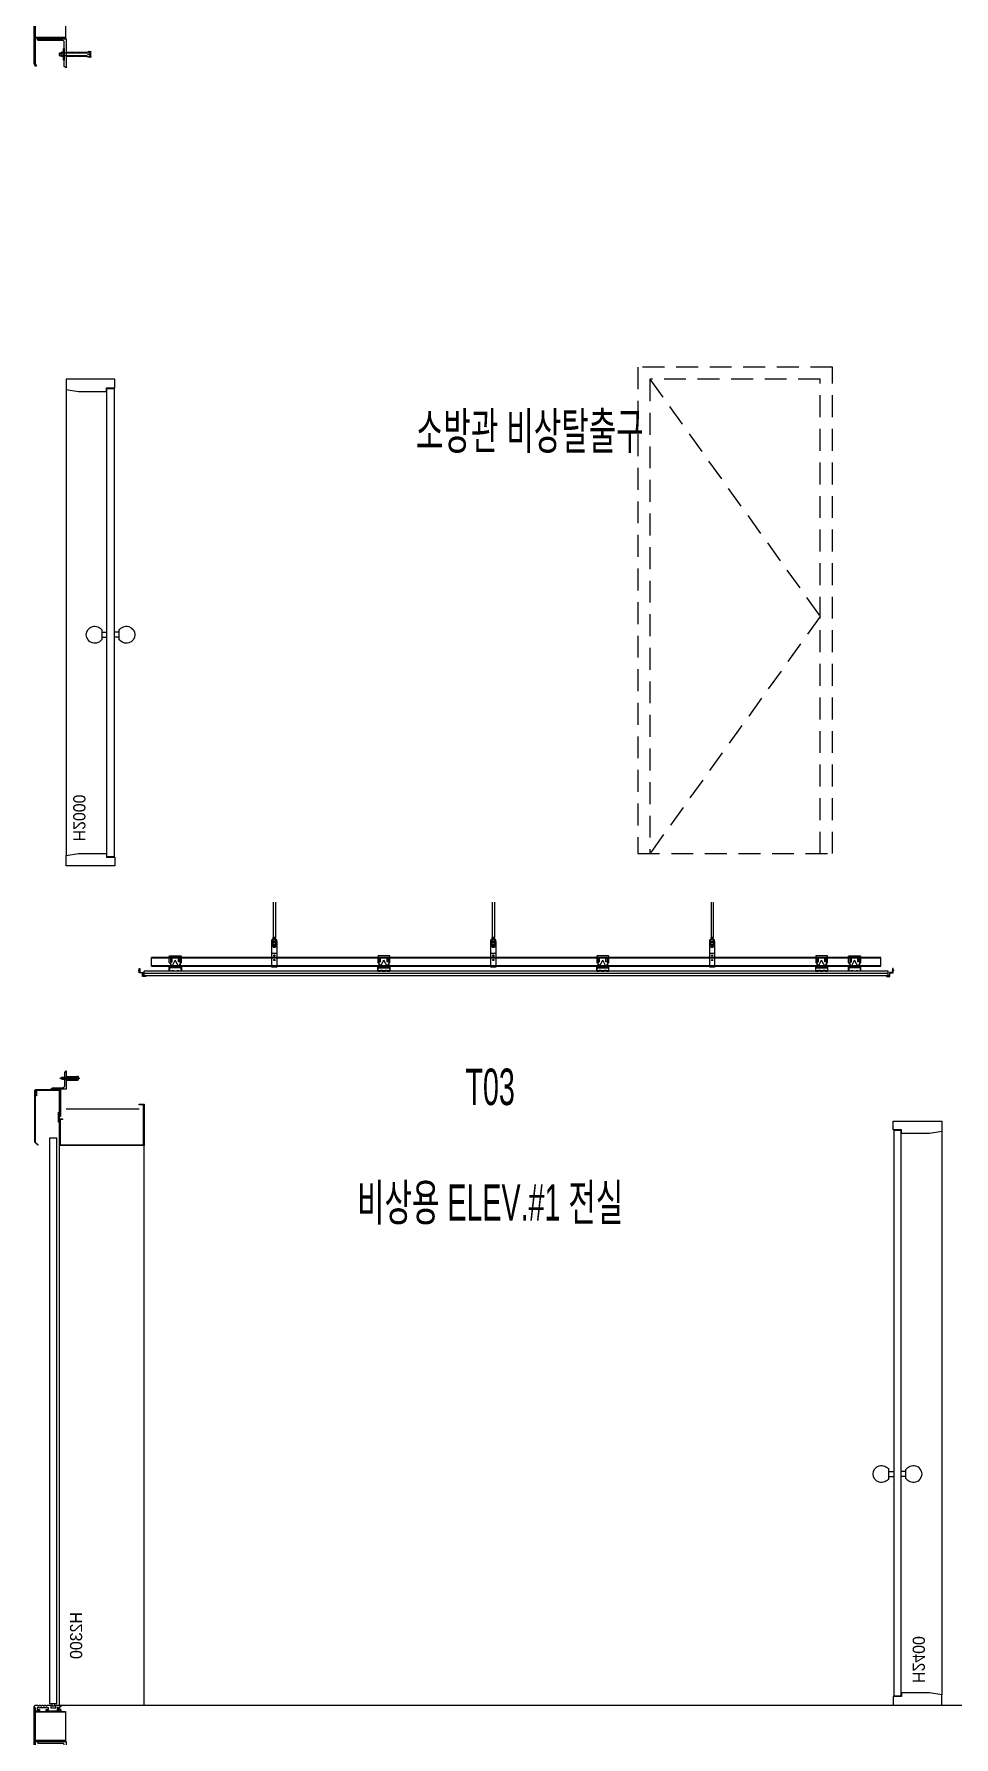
# Model space of a CAD drawing. Header units: millimetres. Extents: x -1320 to 172218, y -4077 to 50350.
# Drawn here: x 121568 to 125350, y 25119 to 32119 of the extents above; entities that cross this region are included whole.
import ezdxf
from ezdxf.enums import TextEntityAlignment as Align

# ---------------------------------------------------------------- set-up
doc = ezdxf.new("R2010")
doc.units = ezdxf.units.MM
doc.header["$LTSCALE"] = 60
doc.linetypes.add('HID', pattern=[2.3, 1.5, -0.8])
for name, color, linetype in [('!A-BOLCK', 7, 'Continuous'), ('A-ELE-8', 8, 'Continuous'), ('A-ETC-9', 9, 'Continuous'), ('A-FIN', 6, 'Continuous'), ('A-WID', 4, 'Continuous'), ('DOR', 4, 'Continuous'), ('ELE8_3', 8, 'Continuous'), ('FIN', 6, 'Continuous'), ('HAT', 8, 'Continuous'), ('STL4', 4, 'Continuous'), ('실링', 23, 'Continuous')]:
    doc.layers.add(name, color=color, linetype=linetype)
doc.layers.add('NOPLOT', color=191, linetype='Continuous', plot=False)
doc.layers.add('NOPLOT-TEXT', color=11, linetype='Continuous', plot=False)
doc.styles.add('Gtx', font='')
doc.styles.get('Gtx').set_extended_font_data('Dotum')

# ---------------------------------------------------------------- blocks, each defined once
blk = doc.blocks.new('A$C5c2f2086')
at = {"layer": 'DOR'}
for p, q in [((258.5, 275.7), (258.5, 2599.7)), ((258.5, 2599.7), (288.5, 2599.7)), ((288.5, 2599.7), (288.5, 275.7)), ((288.4, 275.7), (258.4, 275.7)), ((268.3, 275.7), (268.3, 265.8)), ((268.3, 265.8), (278.3, 265.8)), ((278.3, 265.8), (278.3, 275.7))]:
    blk.add_line(p, q, dxfattribs=at)
at = {"layer": 'DOR', "elevation": 0}
for points in [[(-100, 2739.7), (-100, 2569.7), (-97, 2572.7), (-97, 2572.7), (-97, 2572.7), (-97, 2736.7), (-80, 2736.7), (-80, 2739.7)], [(-97, 2572.7), (-100, 2569.7), (248.4, 2569.7), (248.4, 2679.8), (235.5, 2679.8), (235.5, 2676.8), (245.4, 2676.8), (245.4, 2572.7), (-97, 2572.7)]]:
    blk.add_lwpolyline(points, close=True, dxfattribs=at)
at = {"layer": 'ELE8_3'}
for p, q in [((246, 2846.8), (163.9, 2846.8)), ((169.2, 2853.2), (174.2, 2853.2)), ((169.2, 2840.2), (169.2, 2853.2)), ((174.2, 2840.2), (169.2, 2840.2)), ((174.2, 2854.2), (174.2, 2853.2)), ((219.3, 2854.2), (174.2, 2854.2)), ((181.5, 2851.2), (174.2, 2853.2)), ((181.5, 2842.2), (174.2, 2840.2)), ((174.2, 2839.2), (174.2, 2840.2)), ((219.3, 2839.2), (174.2, 2839.2)), ((176.5, 2842.2), (176.5, 2851.2)), ((236.4, 2851.2), (176.5, 2851.2)), ((236.4, 2842.2), (176.5, 2842.2)), ((219.3, 2841.2), (178.9, 2841.2)), ((219.3, 2852.2), (180.1, 2852.2)), ((225.9, 2860.6), (227.1, 2860.6)), ((227.1, 2832.6), (225.9, 2832.6)), ((227.1, 2860.6), (227.1, 2832.6)), ((239.4, 2851.2), (236.4, 2851.2)), ((236.4, 2842.2), (239.4, 2842.2)), ((239.4, 2842.2), (239.4, 2851.2)), ((-100, 269.7), (-100, 2569.7)), ((248.4, 269.7), (248.4, 2569.7)), ((223, 243.1), (223, 121.6)), ((348, 243.1), (223, 243.1)), ((223, 240.1), (348, 240.1)), ((223, 124.6), (348, 124.6)), ((223, 121.6), (348, 121.6)), ((231.1, 79.7), (228.1, 79.7)), ((228.1, 79.7), (228.1, 31.7)), ((231.1, 31.7), (231.1, 79.7)), ((118.6, 45.4), (118.6, 66)), ((135, 61.7), (121.7, 67.5)), ((135, 49.7), (121.7, 43.9)), ((122.1, 59.9), (123.8, 67.5)), ((123.8, 43.9), (122.1, 51.5)), ((132.2, 55.7), (122.9, 58.7)), ((132.2, 55.7), (122.9, 52.7)), ((129.1, 66.8), (125.3, 68.3)), ((129.1, 44.6), (125.3, 43.1)), ((129.1, 66.8), (128.6, 65.6)), ((130.9, 64.7), (128.6, 65.6)), ((130.9, 46.7), (128.6, 45.8)), ((129.1, 44.6), (128.6, 45.8)), ((131.3, 65.9), (130.9, 64.7)), ((131.3, 45.5), (130.9, 46.7)), ((135, 64.4), (131.3, 65.9)), ((135, 47), (131.3, 45.5)), ((179.9, 64.4), (135, 64.4)), ((240.9, 61.7), (135, 61.7)), ((135, 49.7), (240.9, 49.7)), ((135, 47), (179.9, 47)), ((179.9, 64.4), (179.9, 62.8)), ((182.1, 62.8), (179.9, 62.8)), ((179.9, 47), (179.9, 48.6)), ((182.1, 48.6), (179.9, 48.6)), ((219.1, 64.4), (182.1, 64.4)), ((182.1, 64.4), (182.1, 62.8)), ((182.1, 47), (182.1, 48.6)), ((182.1, 47), (219.1, 47)), ((231.1, 31.7), (228.1, 31.7)), ((232.1, 65), (238.3, 65)), ((232.1, 46.4), (238.3, 46.4)), ((232.2, 60.8), (238.3, 60.8)), ((232.2, 50.6), (238.3, 50.6)), ((239.3, 48.5), (239.3, 62.9)), ((246.7, 61.7), (239.3, 61.7)), ((247.8, 60.6), (239.3, 60.6)), ((247.8, 50.8), (239.3, 50.8)), ((246.7, 49.7), (239.3, 49.7)), ((247.8, 60.6), (246.7, 61.7)), ((246.7, 49.7), (246.7, 61.7)), ((247.8, 50.8), (246.7, 49.7)), ((247.8, 50.8), (247.8, 60.6))]:
    blk.add_line(p, q, dxfattribs=at)
for centre, radius, start, end in [((120.8, 65.5), 2.18, 66.57131, 180), ((120.8, 45.9), 2.18, 180, 293.42869), ((123.2, 59.7), 1.09, 167.47119, 252.34988), ((123.2, 51.7), 1.09, 107.65012, 192.52881), ((124.9, 67.3), 1.09, 68.19859, 167.47119), ((124.9, 44.1), 1.09, 192.52881, 291.80141), ((235.2, 62.2), 4.14, 137.66487, 170.35429), ((235.2, 63.6), 4.14, 189.64571, 222.55192), ((244.3, 55.7), 13.1, 157.15186, 202.84814), ((235.2, 47.8), 4.14, 137.44808, 170.35429), ((235.2, 49.2), 4.14, 189.64571, 222.33513), ((235.2, 62.2), 4.14, 9.64571, 42.33513), ((235.2, 63.6), 4.14, 317.44808, 350.35429), ((226.2, 55.7), 13.1, 337.15186, 22.84814), ((235.2, 47.8), 4.14, 9.64571, 42.55192), ((235.2, 49.2), 4.14, 317.66487, 350.35429)]:
    blk.add_arc(centre, radius, start, end, dxfattribs=at)
at = {"layer": 'NOPLOT'}
blk.add_line((-79.9, 2719.7), (220.1, 2719.7), dxfattribs=at)
at = {"layer": 'STL4', "elevation": 0}
for points in [[(231.6, 2808.4), (231, 2808.7), (230.5, 2809), (230, 2809.3), (229.5, 2809.7), (228.8, 2810.3), (228.2, 2811), (227.8, 2811.5), (227.5, 2812), (227.2, 2812.5), (226.9, 2813.1), (226.5, 2813.8), (226.3, 2814.8), (226, 2815.7), (226, 2816.6), (225.9, 2817.2), (225.9, 2870.7), (220.1, 2876.6), (220.1, 2801.6), (283, 2801.6), (277.1, 2807.4), (235.7, 2807.4), (235.1, 2807.5), (234.2, 2807.5), (233.3, 2807.8), (232.4, 2808)], [(248.1, 2796.6), (342.4, 2796.6), (342.4, 2774.2), (346.4, 2774.2), (346.4, 2800.6), (244.1, 2800.6), (244.1, 2689.7), (248.1, 2689.7)], [(349.2, 2797.2), (347.4, 2797.2), (347.4, 2584), (336, 2572.6), (337.3, 2571.3), (349.2, 2583.2)], [(251.2, 2707.3), (249.3, 2707.3), (249.3, 2666), (251.2, 2666)], [(302.9, 251.6), (293, 251.6), (293, 258.6), (339.4, 258.6), (339.4, 251.6), (329.5, 251.6), (329.5, 244.7), (347.4, 244.7), (347.4, 259.9), (352.4, 259.9), (352.4, 264.8), (347.5, 269.7), (336.3, 269.7), (336.3, 266.8), (331.3, 266.8), (331.3, 269.7), (325.4, 269.7), (325.4, 266.8), (320.4, 266.8), (320.4, 269.7), (314.5, 269.7), (314.5, 266.8), (309.5, 266.8), (309.5, 269.7), (303.6, 269.7), (303.6, 266.8), (298.6, 266.8), (298.6, 269.7), (283.4, 269.7), (283.4, 258.6), (263.4, 258.6), (263.4, 269.7), (242.4, 269.7), (242.4, 262.7), (247.3, 262.7), (247.3, 251.7), (242.4, 251.7), (242.4, 244.7), (252.3, 244.7), (252.3, 259.7), (257.3, 259.7), (257.3, 244.7), (302.9, 244.7)], [(352.3, 258.9), (348.4, 258.9), (348.4, 239.7), (348.4, 17.5), (342.7, 7.7), (345.9, 5.5), (352.3, 16.4)]]:
    blk.add_lwpolyline(points, close=True, dxfattribs=at)
blk.add_lwpolyline([(340.1, 119.7), (220.1, 119.7), (220.1, 0), (228.1, 6), (228.1, 105.7, -0.416885), (234.2, 111.7), (334.1, 111.7)], format="xyb", close=True, dxfattribs=at)
at = {"layer": 'NOPLOT', "color": 1, "style": 'Gtx'}
blk.add_text('H2300', height=50, rotation=270, dxfattribs=at).set_placement((154.6, 651.9))
blk = doc.blocks.new('A$C1A2D4F7E--')
at = {"layer": 'A-ELE-8', "ltscale": 20}
blk.add_line((0, 2358, 0), (0, 42), dxfattribs=at)
at = {"layer": 'A-WID'}
for p, q in [((147.5, 932), (147.5, 968)), ((147.5, 960), (167.5, 960)), ((147.5, 940), (167.5, 940)), ((217.5, 960), (197.5, 960)), ((217.5, 940), (197.5, 940)), ((217.5, 932), (217.5, 968))]:
    blk.add_line(p, q, dxfattribs=at)
for points in [[(200, 2400), (0, 2400), (0, 2358), (0, 2358), (50, 2350), (65, 2350), (65, 2350), (165, 2350), (165, 2365), (200, 2365), (200, 2373), (200, 2373), (200, 2400)], [(197.5, 2362), (197.5, 37.5), (167.5, 37.5), (167.5, 2362)], [(200, 0), (0, 0), (0, 42), (0, 42), (50, 50), (65, 50), (65, 50), (165, 50), (165, 35), (200, 35), (200, 27), (200, 27), (200, 0)]]:
    blk.add_lwpolyline(points, close=True, dxfattribs=at)
for centre, start, end in [((117.5, 950), 31.00272, 328.99728), ((247.5, 950), 211.00272, 148.99728)]:
    blk.add_arc(centre, 35, start, end, dxfattribs=at)
at = {"layer": 'NOPLOT', "color": 1, "style": 'Gtx'}
blk.add_text('H2400', height=50, rotation=90, dxfattribs=at).set_placement((119.7, 90.7))
blk = doc.blocks.new('A$Ce6bcf35f')
at = {"layer": 'A-ELE-8', "ltscale": 20}
blk.add_line((282.5, 1958), (282.5, 42), dxfattribs=at)
at = {"layer": 'A-WID'}
for p, q in [((65, 932), (65, 968)), ((65, 960), (85, 960)), ((65, 940), (85, 940)), ((135, 960), (115, 960)), ((135, 940), (115, 940)), ((135, 932), (135, 968))]:
    blk.add_line(p, q, dxfattribs=at)
for points in [[(82.5, 2000), (282.5, 2000), (282.5, 1958), (282.5, 1958), (232.5, 1950), (217.5, 1950), (217.5, 1950), (117.5, 1950), (117.5, 1965), (82.5, 1965), (82.5, 1973), (82.5, 1973), (82.5, 2000)], [(85, 1962), (85, 37.5), (115, 37.5), (115, 1962)], [(82.5, 0), (282.5, 0), (282.5, 42), (282.5, 42), (232.5, 50), (217.5, 50), (217.5, 50), (117.5, 50), (117.5, 35), (82.5, 35), (82.5, 27), (82.5, 27), (82.5, 0)]]:
    blk.add_lwpolyline(points, close=True, dxfattribs=at)
for centre, start, end in [((35, 950), 31.00272, 328.99728), ((165, 950), 211.00272, 148.99728)]:
    blk.add_arc(centre, 35, start, end, dxfattribs=at)
at = {"layer": 'NOPLOT', "color": 1, "style": 'Gtx'}
blk.add_text('H2000', height=50, rotation=90, dxfattribs=at).set_placement((253.7, 100.2))
blk = doc.blocks.new('*U51')
at = {"color": 1}
for p, q in [((-1375.9, 21.6, 0), (-1369.2, 22.9, 0)), ((-1375.9, 21.6), (-1369.2, 22.9)), ((-1375.9, 21.6, 0), (-1369.2, 20.3, 0)), ((-1375.9, 21.6), (-1369.2, 20.3)), ((-1369.2, 23.5, 0), (-1369.2, 19.7, 0)), ((-1369.2, 23.5), (-1369.2, 19.7)), ((1726.8, 23.5, 0), (1726.8, 19.7, 0)), ((1726.8, 23.5), (1726.8, 19.7)), ((1733.5, 21.6, 0), (1726.8, 22.9, 0)), ((1733.5, 21.6), (1726.8, 22.9)), ((1733.5, 21.6, 0), (1726.8, 20.3, 0)), ((1733.5, 21.6), (1726.8, 20.3))]:
    blk.add_line(p, q, dxfattribs=at)
at = {"color": 1, "const_width": 0.1, "elevation": 0}
for points in [[(-1378, 21.6), (-1377, 21.6)], [(-1378, 21.6), (-1377, 21.6)], [(-1375.9, 21.6), (-1365.8, 21.6)], [(-1375.9, 21.6), (-1365.8, 21.6)], [(-1364.8, 21.6), (-1363.9, 21.6)], [(-1364.8, 21.6), (-1363.9, 21.6)], [(1722.5, 21.6), (1721.5, 21.6)], [(1722.5, 21.6), (1721.5, 21.6)], [(1733.5, 21.6), (1723.5, 21.6)], [(1733.5, 21.6), (1723.5, 21.6)], [(1735.6, 21.6), (1734.7, 21.6)], [(1735.6, 21.6), (1734.7, 21.6)]]:
    blk.add_lwpolyline(points, dxfattribs=at)
at = {"color": 1}
for centre, radius, start, end in [((-1369.2, 21.6, 0), 1.87, 11.79313, 90), ((-1369.2, 21.6), 1.87, 11.79313, 90), ((-1369.2, 21.6, 0), 1.87, 270, 348.20687), ((-1369.2, 21.6), 1.87, 270, 348.20687), ((-1367.3, 21.6, 0), 0.384, 95.89656, 264.10344), ((-1367.3, 21.6), 0.384, 95.89656, 264.10344), ((1726.8, 21.6, 0), 1.87, 90, 168.20687), ((1726.8, 21.6), 1.87, 90, 168.20687), ((1725, 21.6, 0), 0.384, 275.89656, 84.10344), ((1725, 21.6), 0.384, 275.89656, 84.10344), ((1726.8, 21.6, 0), 1.87, 191.79313, 270), ((1726.8, 21.6), 1.87, 191.79313, 270)]:
    blk.add_arc(centre, radius, start, end, dxfattribs=at)
at = {"layer": 'A-ELE-8'}
blk.add_line((-1350.1, 9.5), (1707.7, 9.5), dxfattribs=at)
at = {"layer": 'A-ETC-9'}
for p, q in [((-1320.1, 75, 0), (1677.7, 75, 0)), ((-1320.1, 39), (-1320.1, 75)), ((-1320.1, 73, 0), (1677.7, 73, 0)), ((-1232.5, 75), (-1232.5, 41)), ((-1232.5, 75), (-1192.5, 75)), ((-1192.5, 75), (-1192.5, 41)), ((1560.4, 75), (1560.4, 41)), ((1560.4, 75), (1600.5, 75)), ((1600.5, 75), (1600.5, 41)), ((1677.7, 39), (1677.7, 75)), ((-1320.1, 41, 0), (1677.7, 41, 0)), ((1677.7, 39, 0), (-1320.1, 39, 0)), ((-1232.5, 41), (-1228.5, 39)), ((-1228.5, 34.5), (-1212.5, 64.3)), ((-1196.5, 39), (-1228.5, 39)), ((-1228.5, 34.5), (-1196.6, 34.5)), ((-1196.6, 34.5), (-1212.5, 64.3)), ((-1192.5, 41), (-1196.5, 39)), ((1560.4, 41), (1564.5, 39)), ((1564.5, 34.5), (1580.4, 64.3)), ((1596.5, 39), (1564.5, 39)), ((1564.5, 34.5), (1596.4, 34.5)), ((1596.4, 34.5), (1580.4, 64.3)), ((1600.5, 41), (1596.5, 39))]:
    blk.add_line(p, q, dxfattribs=at)
at = {"layer": 'A-ETC-9', "elevation": 0}
for points in [[(-1230.1, 45.9), (-1230.1, 34.5), (-1235.8, 34.5), (-1235.8, 32.5), (-1189.3, 32.5), (-1189.3, 34.5), (-1194.9, 34.5), (-1194.9, 45.9), (-1188, 54.7), (-1188, 79.8, 0.414214), (-1189.7, 81.5), (-1235.4, 81.5, 0.414214), (-1237, 79.8), (-1237, 54.7)], [(-1230.4, 72), (-1230.4, 57.9, 0.414214), (-1229.4, 56.9), (-1226.7, 56.9, 0.414214), (-1225.7, 57.9), (-1225.7, 72, 0.414214), (-1226.7, 73), (-1229.4, 73, 0.414214)], [(-1194.6, 72), (-1194.6, 57.9, -0.414214), (-1195.6, 56.9), (-1198.4, 56.9, -0.414214), (-1199.4, 57.9), (-1199.4, 72, -0.414214), (-1198.4, 73), (-1195.6, 73, -0.414214)], [(1562.9, 45.9), (1562.9, 34.5), (1557.2, 34.5), (1557.2, 32.5), (1603.7, 32.5), (1603.7, 34.5), (1598, 34.5), (1598, 45.9), (1604.9, 54.7), (1604.9, 79.8, 0.414214), (1603.3, 81.5), (1557.6, 81.5, 0.414214), (1555.9, 79.8), (1555.9, 54.7)], [(1562.5, 72), (1562.5, 57.9, 0.414214), (1563.5, 56.9), (1566.3, 56.9, 0.414214), (1567.3, 57.9), (1567.3, 72, 0.414214), (1566.3, 73), (1563.5, 73, 0.414214)], [(1598.3, 72), (1598.3, 57.9, -0.414214), (1597.3, 56.9), (1594.6, 56.9, -0.414214), (1593.6, 57.9), (1593.6, 72, -0.414214), (1594.6, 73), (1597.3, 73, -0.414214)], [(-1199.1, 21.8), (-1205.2, 21.8, 0.275955), (-1206.1, 21.2), (-1206.6, 20.4, -0.275955), (-1207.5, 19.8), (-1217.6, 19.8, -0.275955), (-1218.5, 20.4), (-1218.9, 21.2, 0.275955), (-1219.8, 21.8), (-1225.9, 21.8, 0.275955), (-1226.8, 21.2), (-1227.3, 20.4, -0.275955), (-1228.2, 19.8), (-1235.7, 19.8, -0.414214), (-1236.7, 20.8), (-1236.7, 36.3, -0.414214), (-1235.9, 37.2), (-1232.5, 37.2, -0.414214), (-1231.7, 36.3), (-1231.7, 34.7), (-1230.9, 34.7), (-1230.9, 36.3, 0.414214), (-1232.5, 38), (-1235.9, 38, 0.414214), (-1237.5, 36.3), (-1237.5, 20, 0.414214), (-1236.5, 19), (-1227.7, 19, 0.275955), (-1226.8, 19.5), (-1226.3, 20.4, -0.275955), (-1225.4, 20.9), (-1220.3, 20.9, -0.275955), (-1219.4, 20.4), (-1219, 19.5, 0.275955), (-1218.1, 19), (-1207, 19, 0.275955), (-1206.1, 19.5), (-1205.6, 20.4, -0.275955), (-1204.7, 20.9), (-1199.6, 20.9, -0.275955), (-1198.7, 20.4), (-1198.3, 19.5, 0.275955), (-1197.4, 19), (-1188.5, 19, 0.414214), (-1187.5, 20), (-1187.5, 36.3, 0.414214), (-1189.2, 38), (-1192.5, 38, 0.414214), (-1194.2, 36.3), (-1194.2, 34.7), (-1193.4, 34.7), (-1193.4, 36.3, -0.414214), (-1192.5, 37.2), (-1189.2, 37.2, -0.414214), (-1188.4, 36.3), (-1188.4, 20.8, -0.414214), (-1189.4, 19.8), (-1196.9, 19.8, -0.275955), (-1197.8, 20.4), (-1198.2, 21.2, 0.275955)], [(1593.9, 21.8), (1587.7, 21.8, 0.275955), (1586.8, 21.2), (1586.4, 20.4, -0.275955), (1585.5, 19.8), (1575.4, 19.8, -0.275955), (1574.5, 20.4), (1574, 21.2, 0.275955), (1573.1, 21.8), (1567, 21.8, 0.275955), (1566.1, 21.2), (1565.7, 20.4, -0.275955), (1564.8, 19.8), (1557.3, 19.8, -0.414214), (1556.3, 20.8), (1556.3, 36.3, -0.414214), (1557.1, 37.2), (1560.4, 37.2, -0.414214), (1561.3, 36.3), (1561.3, 34.7), (1562.1, 34.7), (1562.1, 36.3, 0.414214), (1560.4, 38), (1557.1, 38, 0.414214), (1555.4, 36.3), (1555.4, 20, 0.414214), (1556.4, 19), (1565.3, 19, 0.275955), (1566.2, 19.5), (1566.6, 20.4, -0.275955), (1567.5, 20.9), (1572.6, 20.9, -0.275955), (1573.5, 20.4), (1574, 19.5, 0.275955), (1574.9, 19), (1586, 19, 0.275955), (1586.9, 19.5), (1587.3, 20.4, -0.275955), (1588.2, 20.9), (1593.4, 20.9, -0.275955), (1594.2, 20.4), (1594.7, 19.5, 0.275955), (1595.6, 19), (1604.4, 19, 0.414214), (1605.4, 20), (1605.4, 36.3, 0.414214), (1603.8, 38), (1600.4, 38, 0.414214), (1598.8, 36.3), (1598.8, 34.7), (1599.6, 34.7), (1599.6, 36.3, -0.414214), (1600.4, 37.2), (1603.8, 37.2, -0.414214), (1604.6, 36.3), (1604.6, 20.8, -0.414214), (1603.6, 19.8), (1596.1, 19.8, -0.275955), (1595.2, 20.4), (1594.7, 21.2, 0.275955)]]:
    blk.add_lwpolyline(points, format="xyb", close=True, dxfattribs=at)
at = {"layer": 'FIN', "color": 5, "linetype": 'Continuous', "elevation": 0}
for points in [[(-1371.2, 29.6), (-1369.2, 29.6), (-1369.2, 13.6), (-1355.8, 13.6), (-1355.8, -0.8), (-1345.3, -0.8), (-1345.3, 0), (-1343.4, 0), (-1343.4, -2.8), (-1357.8, -2.8), (-1357.8, 11.6), (-1371.2, 11.6)], [(1728.8, 29.6), (1726.8, 29.6), (1726.8, 13.6), (1713.4, 13.6), (1713.4, -0.8), (1702.9, -0.8), (1702.9, 0), (1701.1, 0), (1701.1, -2.8), (1715.4, -2.8), (1715.4, 11.6), (1728.8, 11.6)]]:
    blk.add_lwpolyline(points, close=True, dxfattribs=at)
at = {"layer": '실링'}
for p, q in [((-1350.1, 19), (1707.7, 19)), ((-1350.1, 0, 0), (-1350.1, 19, 0)), ((-1350.1, 0), (1707.7, 0)), ((1707.7, 0, 0), (1707.7, 19, 0))]:
    blk.add_line(p, q, dxfattribs=at)
blk = doc.blocks.new('*U52')
at = {"layer": 'A-ETC-9'}
for p, q in [((356.7, 227), (356.7, 83.7)), ((365.7, 227), (365.7, 85.5)), ((1256.7, 227), (1256.7, 83.7)), ((1265.7, 227), (1265.7, 85.5)), ((2156.7, 227), (2156.7, 83.7)), ((2165.7, 227), (2165.7, 85.5)), ((351.2, 66.2), (351.2, 72.5)), ((368.7, 73.4), (353.7, 73.4)), ((355.9, 82.5), (366.8, 84.7)), ((355.9, 82.5), (356.7, 83.7)), ((355.9, 80.5), (366.8, 82.7)), ((355.9, 82.5), (356.7, 81.7)), ((355.9, 80.5), (356.7, 81.7)), ((355.9, 78.4), (366.8, 80.6)), ((355.9, 80.5), (356.7, 79.6)), ((355.9, 78.4), (356.7, 79.6)), ((355.9, 76.4), (366.8, 78.6)), ((355.9, 78.4), (356.7, 77.6)), ((355.9, 76.4), (356.7, 77.6)), ((355.9, 74.4), (366.8, 76.6)), ((355.9, 76.4), (356.7, 75.5)), ((355.9, 74.4), (356.7, 75.5)), ((355.9, 74.4), (356.7, 73.5)), ((356.2, 66.2), (356.2, 72.5)), ((356.7, 83.7), (365.7, 85.5)), ((356.7, 83.7), (365.7, 85.5)), ((356.7, 81.7), (365.7, 83.5)), ((356.7, 81.7), (365.7, 83.5)), ((356.7, 79.6), (365.7, 81.4)), ((356.7, 79.6), (365.7, 81.4)), ((356.7, 77.6), (365.7, 79.4)), ((356.7, 77.6), (365.7, 79.4)), ((356.7, 75.5), (365.7, 77.3)), ((356.7, 75.5), (365.7, 77.3)), ((356.7, 73.5), (365.7, 75.3)), ((356.7, 73.5), (365.7, 75.3)), ((361.1, 73.4), (366.8, 74.5)), ((365.7, 85.5), (366.8, 84.7)), ((365.7, 83.5), (366.8, 84.7)), ((365.7, 83.5), (366.8, 82.7)), ((365.7, 81.4), (366.8, 82.7)), ((365.7, 81.4), (366.8, 80.6)), ((365.7, 79.4), (366.8, 80.6)), ((365.7, 79.4), (366.8, 78.6)), ((365.7, 77.3), (366.8, 78.6)), ((365.7, 77.3), (366.8, 76.6)), ((365.7, 75.3), (366.8, 76.6)), ((365.7, 75.3), (366.8, 74.5)), ((365.8, 73.4), (366.8, 74.5)), ((366.2, 66.2), (366.2, 72.5)), ((371.2, 66.2), (371.2, 72.5)), ((1251.2, 66.2), (1251.2, 72.5)), ((1268.7, 73.4), (1253.7, 73.4)), ((1255.9, 82.5), (1266.8, 84.7)), ((1255.9, 82.5), (1256.7, 83.7)), ((1255.9, 80.5), (1266.8, 82.7)), ((1255.9, 82.5), (1256.7, 81.7)), ((1255.9, 80.5), (1256.7, 81.7)), ((1255.9, 78.4), (1266.8, 80.6)), ((1255.9, 80.5), (1256.7, 79.6)), ((1255.9, 78.4), (1256.7, 79.6)), ((1255.9, 76.4), (1266.8, 78.6)), ((1255.9, 78.4), (1256.7, 77.6)), ((1255.9, 76.4), (1256.7, 77.6)), ((1255.9, 74.4), (1266.8, 76.6)), ((1255.9, 76.4), (1256.7, 75.5)), ((1255.9, 74.4), (1256.7, 75.5)), ((1255.9, 74.4), (1256.7, 73.5)), ((1256.2, 66.2), (1256.2, 72.5)), ((1256.7, 83.7), (1265.7, 85.5)), ((1256.7, 83.7), (1265.7, 85.5)), ((1256.7, 81.7), (1265.7, 83.5)), ((1256.7, 81.7), (1265.7, 83.5)), ((1256.7, 79.6), (1265.7, 81.4)), ((1256.7, 79.6), (1265.7, 81.4)), ((1256.7, 77.6), (1265.7, 79.4)), ((1256.7, 77.6), (1265.7, 79.4)), ((1256.7, 75.5), (1265.7, 77.3)), ((1256.7, 75.5), (1265.7, 77.3)), ((1256.7, 73.5), (1265.7, 75.3)), ((1256.7, 73.5), (1265.7, 75.3)), ((1261.1, 73.4), (1266.8, 74.5)), ((1265.7, 85.5), (1266.8, 84.7)), ((1265.7, 83.5), (1266.8, 84.7)), ((1265.7, 83.5), (1266.8, 82.7)), ((1265.7, 81.4), (1266.8, 82.7)), ((1265.7, 81.4), (1266.8, 80.6)), ((1265.7, 79.4), (1266.8, 80.6)), ((1265.7, 79.4), (1266.8, 78.6)), ((1265.7, 77.3), (1266.8, 78.6)), ((1265.7, 77.3), (1266.8, 76.6)), ((1265.7, 75.3), (1266.8, 76.6)), ((1265.7, 75.3), (1266.8, 74.5)), ((1265.8, 73.4), (1266.8, 74.5)), ((1266.2, 66.2), (1266.2, 72.5)), ((1271.2, 66.2), (1271.2, 72.5)), ((2151.2, 66.2), (2151.2, 72.5)), ((2168.7, 73.4), (2153.7, 73.4)), ((2155.9, 82.5), (2166.8, 84.7)), ((2155.9, 82.5), (2156.7, 83.7)), ((2155.9, 80.5), (2166.8, 82.7)), ((2155.9, 82.5), (2156.7, 81.7)), ((2155.9, 80.5), (2156.7, 81.7)), ((2155.9, 78.4), (2166.8, 80.6)), ((2155.9, 80.5), (2156.7, 79.6)), ((2155.9, 78.4), (2156.7, 79.6)), ((2155.9, 76.4), (2166.8, 78.6)), ((2155.9, 78.4), (2156.7, 77.6)), ((2155.9, 76.4), (2156.7, 77.6)), ((2155.9, 74.4), (2166.8, 76.6)), ((2155.9, 76.4), (2156.7, 75.5)), ((2155.9, 74.4), (2156.7, 75.5)), ((2155.9, 74.4), (2156.7, 73.5)), ((2156.2, 66.2), (2156.2, 72.5)), ((2156.7, 83.7), (2165.7, 85.5)), ((2156.7, 83.7), (2165.7, 85.5)), ((2156.7, 81.7), (2165.7, 83.5)), ((2156.7, 81.7), (2165.7, 83.5)), ((2156.7, 79.6), (2165.7, 81.4)), ((2156.7, 79.6), (2165.7, 81.4)), ((2156.7, 77.6), (2165.7, 79.4)), ((2156.7, 77.6), (2165.7, 79.4)), ((2156.7, 75.5), (2165.7, 77.3)), ((2156.7, 75.5), (2165.7, 77.3)), ((2156.7, 73.5), (2165.7, 75.3)), ((2156.7, 73.5), (2165.7, 75.3)), ((2161.1, 73.4), (2166.8, 74.5)), ((2165.7, 85.5), (2166.8, 84.7)), ((2165.7, 83.5), (2166.8, 84.7)), ((2165.7, 83.5), (2166.8, 82.7)), ((2165.7, 81.4), (2166.8, 82.7)), ((2165.7, 81.4), (2166.8, 80.6)), ((2165.7, 79.4), (2166.8, 80.6)), ((2165.7, 79.4), (2166.8, 78.6)), ((2165.7, 77.3), (2166.8, 78.6)), ((2165.7, 77.3), (2166.8, 76.6)), ((2165.7, 75.3), (2166.8, 76.6)), ((2165.7, 75.3), (2166.8, 74.5)), ((2165.8, 73.4), (2166.8, 74.5)), ((2166.2, 66.2), (2166.2, 72.5)), ((2171.2, 66.2), (2171.2, 72.5)), ((351.2, 56.2), (351.2, 62.5)), ((353.7, 55.4), (356.2, 55.4)), ((355.9, 54), (362.9, 55.4)), ((355.9, 54), (356.7, 55.2)), ((355.9, 51.9), (366.8, 54.1)), ((355.9, 54), (356.7, 53.1)), ((355.9, 51.9), (356.7, 53.1)), ((355.9, 49.9), (366.8, 52.1)), ((355.9, 51.9), (356.7, 51.1)), ((355.9, 49.9), (356.7, 51.1)), ((355.9, 47.9), (366.8, 50)), ((355.9, 49.9), (356.7, 49)), ((355.9, 47.9), (356.7, 49)), ((355.9, 45.8), (366.8, 48)), ((355.9, 47.9), (356.7, 47)), ((355.9, 45.8), (356.7, 47)), ((355.9, 43.8), (366.8, 46)), ((355.9, 45.8), (356.7, 45)), ((355.9, 43.8), (356.7, 45)), ((355.9, 43.8), (356.7, 42.9)), ((356.2, 56.2), (356.2, 62.5)), ((356.2, 55.4), (366.2, 55.4)), ((356.5, 55.4), (356.7, 55.2)), ((356.7, 55.2), (357.8, 55.4)), ((356.7, 55.2), (357.8, 55.4)), ((356.7, 53.1), (365.7, 54.9)), ((356.7, 53.1), (365.7, 54.9)), ((356.7, 51.1), (365.7, 52.9)), ((356.7, 51.1), (365.7, 52.9)), ((356.7, 49), (365.7, 50.8)), ((356.7, 49), (365.7, 50.8)), ((356.7, 47), (365.7, 48.8)), ((356.7, 47), (365.7, 48.8)), ((356.7, 45), (365.7, 46.8)), ((356.7, 45), (365.7, 46.8)), ((356.7, 42.9), (365.7, 44.7)), ((356.7, 42.9), (365.7, 44.7)), ((356.7, 42.9), (365.7, 42.9)), ((365.7, 54.9), (366.1, 55.4)), ((365.7, 54.9), (366.8, 54.1)), ((365.7, 52.9), (366.8, 54.1)), ((365.7, 52.9), (366.8, 52.1)), ((365.7, 50.8), (366.8, 52.1)), ((365.7, 50.8), (366.8, 50)), ((365.7, 48.8), (366.8, 50)), ((365.7, 48.8), (366.8, 48)), ((365.7, 46.8), (366.8, 48)), ((365.7, 46.8), (366.8, 46)), ((365.7, 44.7), (366.8, 46)), ((365.7, 44.7), (365.7, 42.9)), ((366.2, 56.2), (366.2, 62.5)), ((366.2, 55.4), (368.7, 55.4)), ((371.2, 56.2), (371.2, 62.5)), ((1251.2, 56.2), (1251.2, 62.5)), ((1253.7, 55.4), (1256.2, 55.4)), ((1255.9, 54), (1262.9, 55.4)), ((1255.9, 54), (1256.7, 55.2)), ((1255.9, 51.9), (1266.8, 54.1)), ((1255.9, 54), (1256.7, 53.1)), ((1255.9, 51.9), (1256.7, 53.1)), ((1255.9, 49.9), (1266.8, 52.1)), ((1255.9, 51.9), (1256.7, 51.1)), ((1255.9, 49.9), (1256.7, 51.1)), ((1255.9, 47.9), (1266.8, 50)), ((1255.9, 49.9), (1256.7, 49)), ((1255.9, 47.9), (1256.7, 49)), ((1255.9, 45.8), (1266.8, 48)), ((1255.9, 47.9), (1256.7, 47)), ((1255.9, 45.8), (1256.7, 47)), ((1255.9, 43.8), (1266.8, 46)), ((1255.9, 45.8), (1256.7, 45)), ((1255.9, 43.8), (1256.7, 45)), ((1255.9, 43.8), (1256.7, 42.9)), ((1256.2, 56.2), (1256.2, 62.5)), ((1256.2, 55.4), (1266.2, 55.4)), ((1256.5, 55.4), (1256.7, 55.2)), ((1256.7, 55.2), (1257.8, 55.4)), ((1256.7, 55.2), (1257.8, 55.4)), ((1256.7, 53.1), (1265.7, 54.9)), ((1256.7, 53.1), (1265.7, 54.9)), ((1256.7, 51.1), (1265.7, 52.9)), ((1256.7, 51.1), (1265.7, 52.9)), ((1256.7, 49), (1265.7, 50.8)), ((1256.7, 49), (1265.7, 50.8)), ((1256.7, 47), (1265.7, 48.8)), ((1256.7, 47), (1265.7, 48.8)), ((1256.7, 45), (1265.7, 46.8)), ((1256.7, 45), (1265.7, 46.8)), ((1256.7, 42.9), (1265.7, 44.7)), ((1256.7, 42.9), (1265.7, 44.7)), ((1256.7, 42.9), (1265.7, 42.9)), ((1265.7, 54.9), (1266.1, 55.4)), ((1265.7, 54.9), (1266.8, 54.1)), ((1265.7, 52.9), (1266.8, 54.1)), ((1265.7, 52.9), (1266.8, 52.1)), ((1265.7, 50.8), (1266.8, 52.1)), ((1265.7, 50.8), (1266.8, 50)), ((1265.7, 48.8), (1266.8, 50)), ((1265.7, 48.8), (1266.8, 48)), ((1265.7, 46.8), (1266.8, 48)), ((1265.7, 46.8), (1266.8, 46)), ((1265.7, 44.7), (1266.8, 46)), ((1265.7, 44.7), (1265.7, 42.9)), ((1266.2, 56.2), (1266.2, 62.5)), ((1266.2, 55.4), (1268.7, 55.4)), ((1271.2, 56.2), (1271.2, 62.5)), ((2151.2, 56.2), (2151.2, 62.5)), ((2153.7, 55.4), (2156.2, 55.4)), ((2155.9, 54), (2162.9, 55.4)), ((2155.9, 54), (2156.7, 55.2)), ((2155.9, 51.9), (2166.8, 54.1)), ((2155.9, 54), (2156.7, 53.1)), ((2155.9, 51.9), (2156.7, 53.1)), ((2155.9, 49.9), (2166.8, 52.1)), ((2155.9, 51.9), (2156.7, 51.1)), ((2155.9, 49.9), (2156.7, 51.1)), ((2155.9, 47.9), (2166.8, 50)), ((2155.9, 49.9), (2156.7, 49)), ((2155.9, 47.9), (2156.7, 49)), ((2155.9, 45.8), (2166.8, 48)), ((2155.9, 47.9), (2156.7, 47)), ((2155.9, 45.8), (2156.7, 47)), ((2155.9, 43.8), (2166.8, 46)), ((2155.9, 45.8), (2156.7, 45)), ((2155.9, 43.8), (2156.7, 45)), ((2155.9, 43.8), (2156.7, 42.9)), ((2156.2, 56.2), (2156.2, 62.5)), ((2156.2, 55.4), (2166.2, 55.4)), ((2156.5, 55.4), (2156.7, 55.2)), ((2156.7, 55.2), (2157.8, 55.4)), ((2156.7, 55.2), (2157.8, 55.4)), ((2156.7, 53.1), (2165.7, 54.9)), ((2156.7, 53.1), (2165.7, 54.9)), ((2156.7, 51.1), (2165.7, 52.9)), ((2156.7, 51.1), (2165.7, 52.9)), ((2156.7, 49), (2165.7, 50.8)), ((2156.7, 49), (2165.7, 50.8)), ((2156.7, 47), (2165.7, 48.8)), ((2156.7, 47), (2165.7, 48.8)), ((2156.7, 45), (2165.7, 46.8)), ((2156.7, 45), (2165.7, 46.8)), ((2156.7, 42.9), (2165.7, 44.7)), ((2156.7, 42.9), (2165.7, 44.7)), ((2156.7, 42.9), (2165.7, 42.9)), ((2165.7, 54.9), (2166.1, 55.4)), ((2165.7, 54.9), (2166.8, 54.1)), ((2165.7, 52.9), (2166.8, 54.1)), ((2165.7, 52.9), (2166.8, 52.1)), ((2165.7, 50.8), (2166.8, 52.1)), ((2165.7, 50.8), (2166.8, 50)), ((2165.7, 48.8), (2166.8, 50)), ((2165.7, 48.8), (2166.8, 48)), ((2165.7, 46.8), (2166.8, 48)), ((2165.7, 46.8), (2166.8, 46)), ((2165.7, 44.7), (2166.8, 46)), ((2165.7, 44.7), (2165.7, 42.9)), ((2166.2, 56.2), (2166.2, 62.5)), ((2166.2, 55.4), (2168.7, 55.4)), ((2171.2, 56.2), (2171.2, 62.5)), ((791.2, 0), (791.2, -34)), ((791.2, 0), (831.2, 0)), ((791.2, -34), (795.2, -36)), ((795.2, -40.5), (811.2, -10.7)), ((827.2, -36), (795.2, -36)), ((795.2, -40.5), (827.1, -40.5)), ((827.1, -40.5), (811.2, -10.7)), ((831.2, -34), (827.2, -36)), ((831.2, 0), (831.2, -34)), ((1691.2, 0), (1691.2, -34)), ((1691.2, 0), (1731.2, 0)), ((1691.2, -34), (1695.2, -36)), ((1695.2, -40.5), (1711.2, -10.7)), ((1727.2, -36), (1695.2, -36)), ((1695.2, -40.5), (1727.1, -40.5)), ((1727.1, -40.5), (1711.2, -10.7)), ((1731.2, -34), (1727.2, -36)), ((1731.2, 0), (1731.2, -34)), ((2591.2, 0), (2591.2, -34)), ((2591.2, 0), (2631.2, 0)), ((2591.2, -34), (2595.2, -36)), ((2595.2, -40.5), (2611.2, -10.7)), ((2627.2, -36), (2595.2, -36)), ((2595.2, -40.5), (2627.1, -40.5)), ((2627.1, -40.5), (2611.2, -10.7)), ((2631.2, -34), (2627.2, -36)), ((2631.2, 0), (2631.2, -34))]:
    blk.add_line(p, q, dxfattribs=at)
at = {"layer": 'A-ETC-9', "elevation": 0}
for points in [[(351.2, 65.4), (371.2, 65.4), (371.2, -39.6), (351.2, -39.6), (351.2, 65.4)], [(351.2, 63.4), (371.2, 63.4)], [(351.2, 18.5), (371.2, 18.5)], [(1251.2, 65.4), (1271.2, 65.4), (1271.2, -39.6), (1251.2, -39.6), (1251.2, 65.4)], [(1251.2, 63.4), (1271.2, 63.4)], [(1251.2, 18.5), (1271.2, 18.5)], [(2151.2, 65.4), (2171.2, 65.4), (2171.2, -39.6), (2151.2, -39.6), (2151.2, 65.4)], [(2151.2, 63.4), (2171.2, 63.4)], [(2151.2, 18.5), (2171.2, 18.5)]]:
    blk.add_lwpolyline(points, dxfattribs=at)
for points in [[(793.6, -29.1), (793.6, -40.5), (787.9, -40.5), (787.9, -42.5), (834.4, -42.5), (834.4, -40.5), (828.7, -40.5), (828.7, -29.1), (835.7, -20.3), (835.7, 4.8, 0.414214), (834, 6.5), (788.3, 6.5, 0.414214), (786.7, 4.8), (786.7, -20.3)], [(1693.6, -29.1), (1693.6, -40.5), (1687.9, -40.5), (1687.9, -42.5), (1734.4, -42.5), (1734.4, -40.5), (1728.7, -40.5), (1728.7, -29.1), (1735.7, -20.3), (1735.7, 4.8, 0.414214), (1734, 6.5), (1688.3, 6.5, 0.414214), (1686.7, 4.8), (1686.7, -20.3)], [(2593.6, -29.1), (2593.6, -40.5), (2587.9, -40.5), (2587.9, -42.5), (2634.4, -42.5), (2634.4, -40.5), (2628.7, -40.5), (2628.7, -29.1), (2635.7, -20.3), (2635.7, 4.8, 0.414214), (2634, 6.5), (2588.3, 6.5, 0.414214), (2586.7, 4.8), (2586.7, -20.3)], [(824.6, -53.2), (818.4, -53.2, 0.275955), (817.6, -53.8), (817.1, -54.6, -0.275955), (816.2, -55.2), (806.1, -55.2, -0.275955), (805.2, -54.6), (804.7, -53.8, 0.275955), (803.9, -53.2), (797.7, -53.2, 0.275955), (796.9, -53.8), (796.4, -54.6, -0.275955), (795.5, -55.2), (788, -55.2, -0.414214), (787, -54.2), (787, -38.7, -0.414214), (787.8, -37.8), (791.2, -37.8, -0.414214), (792, -38.7), (792, -40.3), (792.8, -40.3), (792.8, -38.7, 0.414214), (791.2, -37), (787.8, -37, 0.414214), (786.2, -38.7), (786.2, -55, 0.414214), (787.2, -56), (796, -56, 0.275955), (796.9, -55.5), (797.4, -54.6, -0.275955), (798.2, -54.1), (803.4, -54.1, -0.275955), (804.2, -54.6), (804.7, -55.5, 0.275955), (805.6, -56), (816.7, -56, 0.275955), (817.6, -55.5), (818.1, -54.6, -0.275955), (818.9, -54.1), (824.1, -54.1, -0.275955), (824.9, -54.6), (825.4, -55.5, 0.275955), (826.3, -56), (835.2, -56, 0.414214), (836.2, -55), (836.2, -38.7, 0.414214), (834.5, -37), (831.2, -37, 0.414214), (829.5, -38.7), (829.5, -40.3), (830.3, -40.3), (830.3, -38.7, -0.414214), (831.2, -37.8), (834.5, -37.8, -0.414214), (835.3, -38.7), (835.3, -54.2, -0.414214), (834.3, -55.2), (826.8, -55.2, -0.275955), (825.9, -54.6), (825.4, -53.8, 0.275955)], [(1724.6, -53.2), (1718.4, -53.2, 0.275955), (1717.6, -53.8), (1717.1, -54.6, -0.275955), (1716.2, -55.2), (1706.1, -55.2, -0.275955), (1705.2, -54.6), (1704.7, -53.8, 0.275955), (1703.9, -53.2), (1697.7, -53.2, 0.275955), (1696.9, -53.8), (1696.4, -54.6, -0.275955), (1695.5, -55.2), (1688, -55.2, -0.414214), (1687, -54.2), (1687, -38.7, -0.414214), (1687.8, -37.8), (1691.2, -37.8, -0.414214), (1692, -38.7), (1692, -40.3), (1692.8, -40.3), (1692.8, -38.7, 0.414214), (1691.2, -37), (1687.8, -37, 0.414214), (1686.2, -38.7), (1686.2, -55, 0.414214), (1687.2, -56), (1696, -56, 0.275955), (1696.9, -55.5), (1697.4, -54.6, -0.275955), (1698.2, -54.1), (1703.4, -54.1, -0.275955), (1704.2, -54.6), (1704.7, -55.5, 0.275955), (1705.6, -56), (1716.7, -56, 0.275955), (1717.6, -55.5), (1718.1, -54.6, -0.275955), (1718.9, -54.1), (1724.1, -54.1, -0.275955), (1724.9, -54.6), (1725.4, -55.5, 0.275955), (1726.3, -56), (1735.2, -56, 0.414214), (1736.2, -55), (1736.2, -38.7, 0.414214), (1734.5, -37), (1731.2, -37, 0.414214), (1729.5, -38.7), (1729.5, -40.3), (1730.3, -40.3), (1730.3, -38.7, -0.414214), (1731.2, -37.8), (1734.5, -37.8, -0.414214), (1735.3, -38.7), (1735.3, -54.2, -0.414214), (1734.3, -55.2), (1726.8, -55.2, -0.275955), (1725.9, -54.6), (1725.4, -53.8, 0.275955)], [(2624.6, -53.2), (2618.4, -53.2, 0.275955), (2617.6, -53.8), (2617.1, -54.6, -0.275955), (2616.2, -55.2), (2606.1, -55.2, -0.275955), (2605.2, -54.6), (2604.7, -53.8, 0.275955), (2603.9, -53.2), (2597.7, -53.2, 0.275955), (2596.9, -53.8), (2596.4, -54.6, -0.275955), (2595.5, -55.2), (2588, -55.2, -0.414214), (2587, -54.2), (2587, -38.7, -0.414214), (2587.8, -37.8), (2591.2, -37.8, -0.414214), (2592, -38.7), (2592, -40.3), (2592.8, -40.3), (2592.8, -38.7, 0.414214), (2591.2, -37), (2587.8, -37, 0.414214), (2586.2, -38.7), (2586.2, -55, 0.414214), (2587.2, -56), (2596, -56, 0.275955), (2596.9, -55.5), (2597.4, -54.6, -0.275955), (2598.2, -54.1), (2603.4, -54.1, -0.275955), (2604.2, -54.6), (2604.7, -55.5, 0.275955), (2605.6, -56), (2616.7, -56, 0.275955), (2617.6, -55.5), (2618.1, -54.6, -0.275955), (2618.9, -54.1), (2624.1, -54.1, -0.275955), (2624.9, -54.6), (2625.4, -55.5, 0.275955), (2626.3, -56), (2635.2, -56, 0.414214), (2636.2, -55), (2636.2, -38.7, 0.414214), (2634.5, -37), (2631.2, -37, 0.414214), (2629.5, -38.7), (2629.5, -40.3), (2630.3, -40.3), (2630.3, -38.7, -0.414214), (2631.2, -37.8), (2634.5, -37.8, -0.414214), (2635.3, -38.7), (2635.3, -54.2, -0.414214), (2634.3, -55.2), (2626.8, -55.2, -0.275955), (2625.9, -54.6), (2625.4, -53.8, 0.275955)]]:
    blk.add_lwpolyline(points, format="xyb", close=True, dxfattribs=at)
at = {"layer": 'A-ETC-9'}
for points in [[(793.3, -3), (793.3, -17.1, 0.414214), (794.3, -18.1), (797, -18.1, 0.414214), (798, -17.1), (798, -3, 0.414214), (797, -2), (794.3, -2, 0.414214)], [(829, -3), (829, -17.1, -0.414214), (828, -18.1), (825.3, -18.1, -0.414214), (824.3, -17.1), (824.3, -3, -0.414214), (825.3, -2), (828, -2, -0.414214)], [(1693.3, -3), (1693.3, -17.1, 0.414214), (1694.3, -18.1), (1697, -18.1, 0.414214), (1698, -17.1), (1698, -3, 0.414214), (1697, -2), (1694.3, -2, 0.414214)], [(1729, -3), (1729, -17.1, -0.414214), (1728, -18.1), (1725.3, -18.1, -0.414214), (1724.3, -17.1), (1724.3, -3, -0.414214), (1725.3, -2), (1728, -2, -0.414214)], [(2593.3, -3), (2593.3, -17.1, 0.414214), (2594.3, -18.1), (2597, -18.1, 0.414214), (2598, -17.1), (2598, -3, 0.414214), (2597, -2), (2594.3, -2, 0.414214)], [(2629, -3), (2629, -17.1, -0.414214), (2628, -18.1), (2625.3, -18.1, -0.414214), (2624.3, -17.1), (2624.3, -3, -0.414214), (2625.3, -2), (2628, -2, -0.414214)]]:
    blk.add_lwpolyline(points, format="xyb", close=True, dxfattribs=at)
for centre in [(361.2, 7.9), (1261.2, 7.9), (2161.2, 7.9), (361.2, -10.4), (1261.2, -10.4), (2161.2, -10.4)]:
    blk.add_circle(centre, 2.5, dxfattribs=at)
for centre, radius, start, end in [((353.7, 69.3), 4.07, 52.12111, 127.87889), ((361.2, 58.4), 15, 70.52877, 109.47123), ((368.7, 69.3), 4.07, 52.12111, 127.87889), ((1253.7, 69.3), 4.07, 52.12111, 127.87889), ((1261.2, 58.4), 15, 70.52877, 109.47123), ((1268.7, 69.3), 4.07, 52.12111, 127.87889), ((2153.7, 69.3), 4.07, 52.12111, 127.87889), ((2161.2, 58.4), 15, 70.52877, 109.47123), ((2168.7, 69.3), 4.07, 52.12111, 127.87889), ((353.7, 69.4), 4, 231.31782, 308.68219), ((353.7, 59.3), 4.07, 52.12111, 127.87889), ((353.7, 59.4), 4, 231.31782, 308.68219), ((361.2, 80.4), 15, 250.52878, 289.47122), ((361.2, 48.4), 15, 70.52877, 109.47123), ((361.2, 70.4), 15, 250.52878, 289.47122), ((368.7, 69.4), 4, 231.31782, 308.68219), ((368.7, 59.3), 4.07, 52.12111, 127.87889), ((368.7, 59.4), 4, 231.31782, 308.68219), ((1253.7, 69.4), 4, 231.31782, 308.68219), ((1253.7, 59.3), 4.07, 52.12111, 127.87889), ((1253.7, 59.4), 4, 231.31782, 308.68219), ((1261.2, 80.4), 15, 250.52878, 289.47122), ((1261.2, 48.4), 15, 70.52877, 109.47123), ((1261.2, 70.4), 15, 250.52878, 289.47122), ((1268.7, 69.4), 4, 231.31782, 308.68219), ((1268.7, 59.3), 4.07, 52.12111, 127.87889), ((1268.7, 59.4), 4, 231.31782, 308.68219), ((2153.7, 69.4), 4, 231.31782, 308.68219), ((2153.7, 59.3), 4.07, 52.12111, 127.87889), ((2153.7, 59.4), 4, 231.31782, 308.68219), ((2161.2, 80.4), 15, 250.52878, 289.47122), ((2161.2, 48.4), 15, 70.52877, 109.47123), ((2161.2, 70.4), 15, 250.52878, 289.47122), ((2168.7, 69.4), 4, 231.31782, 308.68219), ((2168.7, 59.3), 4.07, 52.12111, 127.87889), ((2168.7, 59.4), 4, 231.31782, 308.68219)]:
    blk.add_arc(centre, radius, start, end, dxfattribs=at)

msp = doc.modelspace()

# ---------------------------------------------------------------- linework, layer by layer
at = {"layer": 'A-FIN'}
msp.add_line((121677.7, 25250), (128400, 25250), dxfattribs=at)
at = {"layer": 'HAT', "linetype": 'HID'}
msp.add_line((124050, 28750), (124850, 28750), dxfattribs=at)
at = {"layer": 'HAT', "linetype": 'HID', "elevation": 0}
for points in [[(124850, 28750), (124850, 30750), (124050, 30750), (124050, 28750)], [(124800, 28750), (124800, 30700), (124100, 30700), (124100, 28750)], [(124100, 30700), (124800, 29725), (124100, 28750)]]:
    msp.add_lwpolyline(points, dxfattribs=at)

# ---------------------------------------------------------------- block references
at = {"layer": '!A-BOLCK', "xscale": -1}
msp.add_blockref('A$C1A2D4F7E--', (125300, 25250), dxfattribs=at)
at = {"layer": 'A-ETC-9'}
msp.add_blockref('*U52', (122194.8, 28323), dxfattribs=at)
at = {"layer": 'A-ETC-9', "xscale": -1}
msp.add_blockref('*U51', (123728.8, 28248), dxfattribs=at)
at = {"layer": 'A-WID', "xscale": -1}
msp.add_blockref('A$Ce6bcf35f', (121982.5, 28700), dxfattribs=at)
at = {"layer": 'STL4', "xscale": -1}
for p in [(121920.1, 31980.3), (121920.1, 24980.3)]:
    msp.add_blockref('A$C5c2f2086', p, dxfattribs=at)

# ---------------------------------------------------------------- texts
at = {"layer": 'NOPLOT-TEXT', "style": 'Gtx', "width": 0.6}
for s, p in [('소방관 비상탈출구', (123606, 30489.6)), ('T03', (123443.1, 27791.5)), ('비상용 ELEV.#1 전실', (123443.1, 27317.6))]:
    msp.add_text(s, height=150, dxfattribs=at).set_placement(p, align=Align.MIDDLE)

doc.saveas('drawing.dxf')
